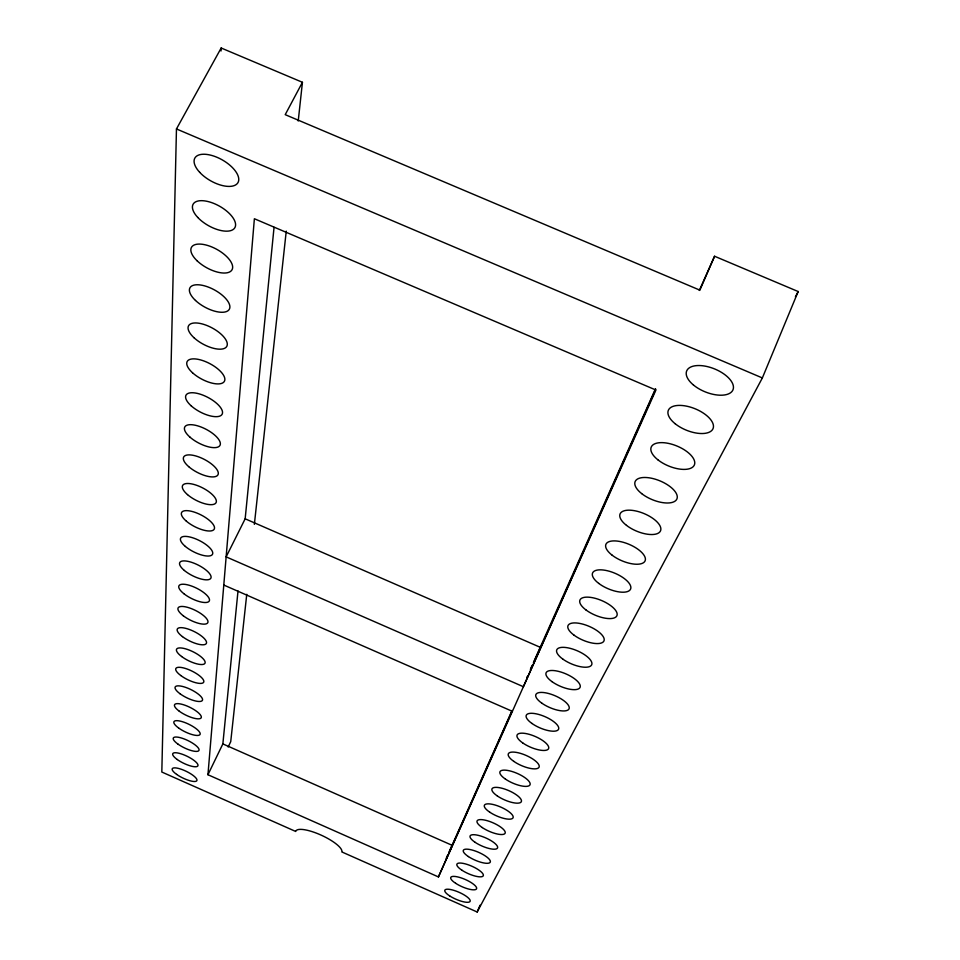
<?xml version="1.0" encoding="UTF-8"?>
<svg xmlns="http://www.w3.org/2000/svg" width="960" height="960" viewBox="0 0 960 960"><rect width="100%" height="100%" fill="white"/><g stroke="black" fill="none" stroke-linecap="round" stroke-linejoin="round"><path stroke-width="1.44" d="M298.224 120.996L302.436 82.296L221.172 48L176.46 128.952L161.82 772.032L295.728 831.468A25.26 6.9 24.7 0 1 320.508 834.84A25.26 6.9 24.7 0 1 341.844 851.94L477.168 912L762.36 377.94L798.18 291.54L714.564 256.248L699.324 290.448M221.016 51L221.172 48M207.948 774.732L254.376 218.736L655.92 390.036L438.432 876.924L207.948 774.732L222.852 743.916L238.008 590.952M655.704 389.136L523.392 686.712L226.14 556.872L245.16 518.808L274.044 227.34M246.756 594.324L230.724 741.684L228.156 747.012M254.364 524.364L286.248 231.144M477.168 912L480.06 905.208M714.564 256.248L699.864 290.148L285.216 114.66L302.436 82.296M446.412 858.168L447.6 855.444M449.376 851.352L512.064 710.472M438.432 876.924L511.968 711.312M530.364 669.42L532.188 665.316M533.412 662.58L655.404 388.956M446.376 858.3L448.116 854.412M449.268 851.82L451.584 846.624M530.856 668.964L532.056 666.276M533.856 662.232L539.868 648.756M795.396 296.844L798.18 291.54M176.46 128.952L762.36 377.94M245.16 518.808L540.468 647.4M223.788 585.048L512.388 711.348M222.852 743.916L452.16 845.328M527.856 675.756L526.668 678.492L527.832 675.744M693.444 384.996A24.996 12.396 22.1 0 0 732.768 390.264A24.996 12.396 22.1 0 0 703.296 365.844A24.996 12.396 22.1 0 0 693.444 384.996M675.024 423.624A24.144 11.568 22.2 0 0 712.836 429.048A24.144 11.568 22.2 0 0 684.204 405.744A24.144 11.568 22.2 0 0 675.024 423.624M657.792 459.732A23.352 10.824 22.4 0 0 694.212 465.288A23.352 10.824 22.4 0 0 666.384 443.016A23.352 10.824 22.4 0 0 657.792 459.732M641.64 493.584A22.608 10.152 22.5 0 0 676.764 499.236A22.608 10.152 22.5 0 0 649.704 477.9A22.608 10.152 22.5 0 0 641.64 493.584M626.484 525.36A21.912 9.54 22.6 0 0 660.396 531.096A21.912 9.54 22.6 0 0 634.056 510.624A21.912 9.54 22.6 0 0 626.484 525.36M612.216 555.252A21.264 8.976 22.8 0 0 645 561.048A21.264 8.976 22.8 0 0 619.344 541.392A21.264 8.976 22.8 0 0 612.216 555.252M598.776 583.428A20.64 8.472 22.9 0 0 630.492 589.272A20.64 8.472 22.9 0 0 605.484 570.348A20.64 8.472 22.9 0 0 598.776 583.428M586.08 610.032A20.064 7.992 22.9 0 0 616.812 615.9A20.064 7.992 22.9 0 0 592.428 597.684A20.064 7.992 22.9 0 0 586.08 610.032M574.068 635.184A19.512 7.56 23 0 0 603.876 641.076A19.512 7.56 23 0 0 580.08 623.496A19.512 7.56 23 0 0 574.068 635.184M562.704 659.004A18.984 7.164 23.1 0 0 591.624 664.908A18.984 7.164 23.1 0 0 568.392 647.94A18.984 7.164 23.1 0 0 562.704 659.004M551.928 681.6A18.492 6.804 23.2 0 0 580.008 687.504A18.492 6.804 23.2 0 0 557.316 671.1A18.492 6.804 23.2 0 0 551.928 681.6M541.68 703.056A18.024 6.456 23.2 0 0 568.992 708.948A18.024 6.456 23.2 0 0 546.816 693.072A18.024 6.456 23.2 0 0 541.68 703.056M531.948 723.456A17.58 6.144 23.3 0 0 558.516 729.336A17.58 6.144 23.3 0 0 536.82 713.964A17.58 6.144 23.3 0 0 531.948 723.456M522.672 742.884A17.16 5.856 23.3 0 0 548.532 748.74A17.16 5.856 23.3 0 0 527.316 733.848A17.16 5.856 23.3 0 0 522.672 742.884M513.84 761.4A16.752 5.58 23.4 0 0 539.028 767.244A16.752 5.58 23.4 0 0 518.268 752.784A16.752 5.58 23.4 0 0 513.84 761.4M505.404 779.076A16.368 5.328 23.4 0 0 529.968 784.884A16.368 5.328 23.4 0 0 509.628 770.844A16.368 5.328 23.4 0 0 505.404 779.076M497.34 795.96A15.996 5.088 23.5 0 0 521.304 801.732A15.996 5.088 23.5 0 0 501.384 788.1A15.996 5.088 23.5 0 0 497.34 795.96M489.636 812.1A15.648 4.872 23.5 0 0 513.024 817.848A15.648 4.872 23.5 0 0 493.5 804.588A15.648 4.872 23.5 0 0 489.636 812.1M482.256 827.556A15.312 4.668 23.6 0 0 505.104 833.268A15.312 4.668 23.6 0 0 485.964 820.356A15.312 4.668 23.6 0 0 482.256 827.556M475.188 842.364A14.988 4.476 23.6 0 0 497.508 848.04A14.988 4.476 23.6 0 0 478.74 835.464A14.988 4.476 23.6 0 0 475.188 842.364M468.408 856.572A14.676 4.284 23.6 0 0 490.236 862.2A14.676 4.284 23.6 0 0 471.816 849.948A14.676 4.284 23.6 0 0 468.408 856.572M461.904 870.204A14.388 4.116 23.7 0 0 483.252 875.784A14.388 4.116 23.7 0 0 465.168 863.844A14.388 4.116 23.7 0 0 461.904 870.204M455.652 883.296A14.1 3.96 23.7 0 0 476.544 888.84A14.1 3.96 23.7 0 0 458.796 877.188A14.1 3.96 23.7 0 0 455.652 883.296M449.652 895.884A13.824 3.804 23.7 0 0 470.1 901.38A13.824 3.804 23.7 0 0 452.664 890.016A13.824 3.804 23.7 0 0 449.652 895.884M199.632 172.26A24.816 11.964 29.7 0 0 237.588 183.204A24.816 11.964 29.7 0 0 212.016 155.52A24.816 11.964 29.7 0 0 199.632 172.26M197.808 217.488A23.952 11.196 29.3 0 0 234.48 228.264A23.952 11.196 29.3 0 0 209.724 201.996A23.952 11.196 29.3 0 0 197.808 217.488M197.124 260.82A23.16 10.488 28.9 0 0 232.008 269.796A23.16 10.488 28.9 0 0 206.148 245.04A23.16 10.488 28.9 0 0 197.124 260.82M195.492 300.456A22.416 9.852 28.5 0 0 229.26 309.36A22.416 9.852 28.5 0 0 204.192 285.756A22.416 9.852 28.5 0 0 195.492 300.456M193.956 337.692A21.708 9.276 28.2 0 0 226.692 346.524A21.708 9.276 28.2 0 0 202.356 323.976A21.708 9.276 28.2 0 0 193.956 337.692M192.516 372.756A21.06 8.736 27.9 0 0 224.28 381.492A21.06 8.736 27.9 0 0 200.628 359.928A21.06 8.736 27.9 0 0 192.516 372.756M191.16 405.816A20.448 8.256 27.7 0 0 221.988 414.468A20.448 8.256 27.7 0 0 199.008 393.816A20.448 8.256 27.7 0 0 191.16 405.816M189.864 437.052A19.86 7.8 27.5 0 0 219.84 445.608A19.86 7.8 27.5 0 0 197.472 425.796A19.86 7.8 27.5 0 0 189.864 437.052M188.652 466.608A19.32 7.392 27.3 0 0 217.8 475.068A19.32 7.392 27.3 0 0 196.02 456.024A19.32 7.392 27.3 0 0 188.652 466.608M187.5 494.616A18.792 7.008 27.1 0 0 215.868 502.98A18.792 7.008 27.1 0 0 194.652 484.656A18.792 7.008 27.1 0 0 187.5 494.616M186.396 521.196A18.312 6.66 26.9 0 0 214.032 529.452A18.312 6.66 26.9 0 0 193.344 511.812A18.312 6.66 26.9 0 0 186.396 521.196M185.364 546.444A17.844 6.324 26.8 0 0 212.292 554.604A17.844 6.324 26.8 0 0 192.108 537.6A17.844 6.324 26.8 0 0 185.364 546.444M184.368 570.468A17.4 6.024 26.6 0 0 210.636 578.532A17.4 6.024 26.6 0 0 190.932 562.116A17.4 6.024 26.6 0 0 184.368 570.468M184.248 594A16.98 5.748 26.5 0 0 209.292 600.972A16.98 5.748 26.5 0 0 188.772 585.144A16.98 5.748 26.5 0 0 184.248 594M183.324 615.804A16.584 5.484 26.4 0 0 207.78 622.704A16.584 5.484 26.4 0 0 187.728 607.392A16.584 5.484 26.4 0 0 183.324 615.804M182.448 636.612A16.2 5.232 26.3 0 0 206.34 643.464A16.2 5.232 26.3 0 0 186.744 628.62A16.2 5.232 26.3 0 0 182.448 636.612M181.608 656.508A15.84 5.004 26.2 0 0 204.96 663.288A15.84 5.004 26.2 0 0 185.784 648.9A15.84 5.004 26.2 0 0 181.608 656.508M180.804 675.54A15.492 4.788 26.1 0 0 203.652 682.26A15.492 4.788 26.1 0 0 184.884 668.292A15.492 4.788 26.1 0 0 180.804 675.54M180.036 693.756A15.156 4.584 26 0 0 202.38 700.416A15.156 4.584 26 0 0 184.02 686.856A15.156 4.584 26 0 0 180.036 693.756M179.304 711.228A14.844 4.404 26 0 0 201.18 717.816A14.844 4.404 26 0 0 183.18 704.64A14.844 4.404 26 0 0 179.304 711.228M178.596 727.98A14.532 4.224 25.9 0 0 200.016 734.508A14.532 4.224 25.9 0 0 182.388 721.692A14.532 4.224 25.9 0 0 178.596 727.98M177.912 744.072A14.244 4.056 25.8 0 0 198.912 750.528A14.244 4.056 25.8 0 0 181.62 738.06A14.244 4.056 25.8 0 0 177.912 744.072M177.264 759.528A13.956 3.9 25.8 0 0 197.844 765.924A13.956 3.9 25.8 0 0 180.888 753.78A13.956 3.9 25.8 0 0 177.264 759.528M176.64 774.396A13.692 3.756 25.7 0 0 196.812 780.732A13.692 3.756 25.7 0 0 180.18 768.9A13.692 3.756 25.7 0 0 176.64 774.396"/></g></svg>
